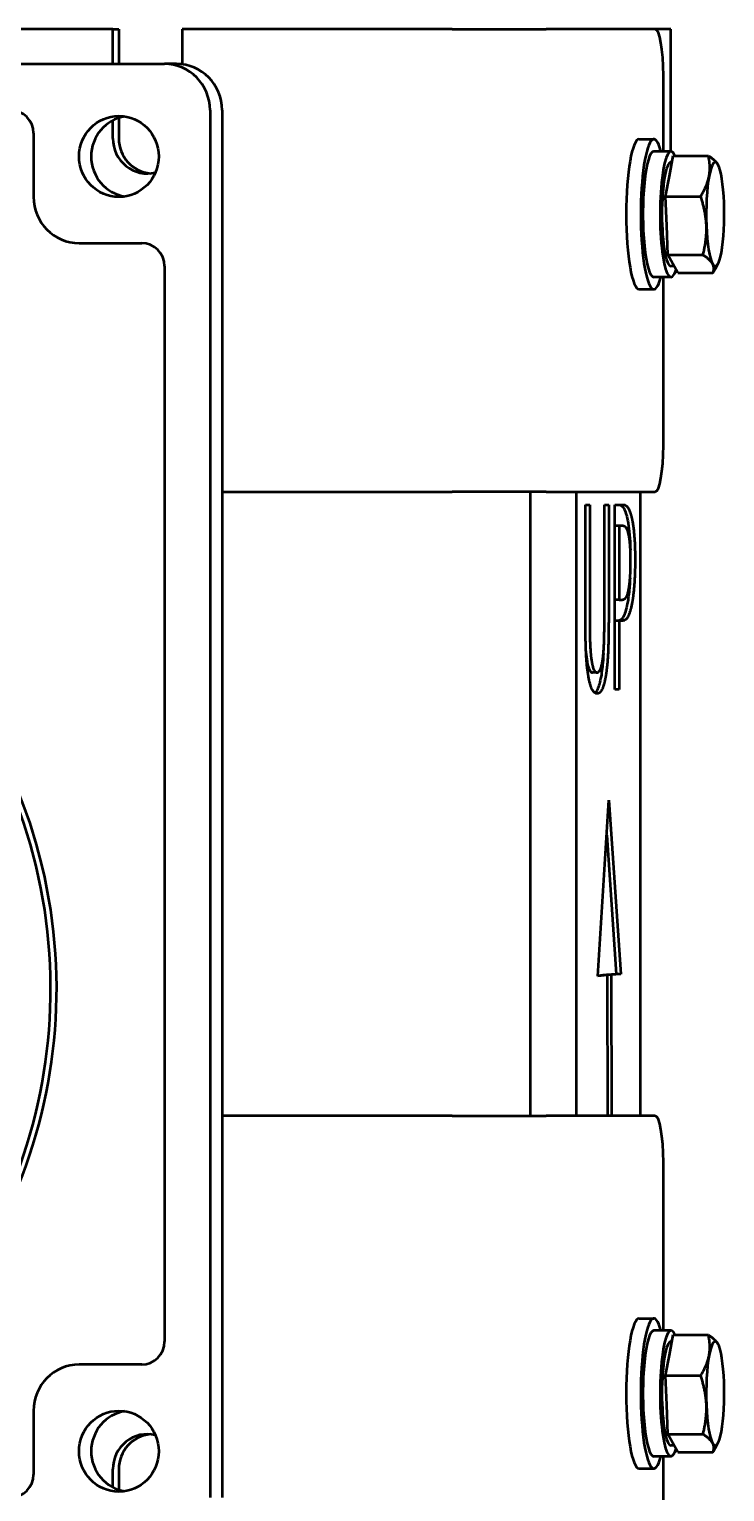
# Model space of a CAD drawing. Header units: inches. Extents: x 15 to 402, y 6 to 258.
# Drawn here: x 311.33 to 315.09, y 105.71 to 113.62 of the extents above; entities that cross this region are included whole.
import ezdxf

# ---------------------------------------------------------------- set-up
doc = ezdxf.new("R2010")
doc.units = ezdxf.units.IN
doc.header["$LTSCALE"] = 12
doc.header["$MEASUREMENT"] = 0
doc.layers.add('Visible (ANSI)', color=7, linetype='Continuous', lineweight=50)

msp = doc.modelspace()

# ---------------------------------------------------------------- linework, layer by layer
at = {"layer": 'Visible (ANSI)'}
for p, q in [((311.78542, 113.61576), (299.17988, 113.61576)), ((311.78542, 113.42826), (311.78542, 113.61576)), ((311.78542, 113.61576), (311.81798, 113.61576)), ((311.81798, 113.61576), (311.81798, 113.42826)), ((312.15965, 113.61576), (312.15965, 113.42644)), ((313.62047, 113.61576), (312.15965, 113.61576)), ((313.62047, 113.61576), (314.12729, 113.61576)), ((314.71802, 113.61576), (314.12729, 113.61576)), ((314.80196, 113.61576), (314.71802, 113.61576)), ((314.80196, 112.95576), (314.80196, 113.61576)), ((298.76994, 113.42826), (312.06484, 113.42826)), ((312.12996, 113.42826), (312.06484, 113.42826)), ((314.76143, 112.95576), (314.76143, 113.36576)), ((312.31104, 113.17826), (312.31104, 105.67826)), ((312.37616, 113.17826), (312.37616, 105.67826)), ((311.78542, 113.02576), (311.78542, 113.12289)), ((311.81798, 113.13657), (311.81798, 113.02576)), ((311.35701, 113.05323), (311.35701, 112.70951)), ((314.63119, 113.02176), (314.70998, 113.02176)), ((314.80255, 112.95576), (314.70998, 112.95576)), ((314.79407, 112.82223), (314.81477, 112.93228)), ((314.81477, 112.93228), (315.00475, 112.93228)), ((314.80809, 112.89676), (314.80255, 112.89676)), ((315.05676, 112.88334), (315.05676, 112.88335)), ((314.77337, 112.71219), (314.79407, 112.82223)), ((314.77957, 112.55393), (314.77337, 112.71219)), ((314.77337, 112.71219), (314.96335, 112.71219)), ((314.78577, 112.39567), (314.77957, 112.55393)), ((311.60321, 112.45951), (311.94171, 112.45951)), ((314.78577, 112.39567), (314.97574, 112.39567)), ((314.81267, 112.34746), (314.78577, 112.39567)), ((312.06481, 112.33451), (312.06481, 106.52201)), ((314.80255, 112.27576), (314.70998, 112.27576)), ((314.76143, 111.36576), (314.76143, 112.27576)), ((314.81975, 112.33476), (314.80255, 112.33476)), ((314.83957, 112.29925), (314.81267, 112.34746)), ((314.83957, 112.29925), (315.02954, 112.29925)), ((315.05676, 112.34819), (315.04188, 112.3207)), ((314.63119, 112.20976), (314.70998, 112.20976)), ((312.37616, 111.11576), (313.62047, 111.11576)), ((314.12729, 111.11576), (313.62047, 111.11576)), ((314.0438, 107.74076), (314.0438, 111.11576)), ((314.12729, 111.11576), (314.71802, 111.11576)), ((314.29, 111.11576), (314.29, 107.74076)), ((314.6373, 107.74076), (314.6373, 111.11576)), ((314.34021, 110.42161), (314.34021, 111.04559)), ((314.34021, 111.04559), (314.36329, 111.04559)), ((314.36329, 111.04559), (314.36329, 110.42161)), ((314.44279, 110.41837), (314.44279, 111.04559)), ((314.44279, 111.04559), (314.46587, 111.04559)), ((314.46587, 111.04559), (314.46587, 110.42161)), ((314.49894, 110.04559), (314.49894, 111.04559)), ((314.49894, 111.04559), (314.54256, 111.04559)), ((314.52202, 110.93052), (314.49894, 110.93052)), ((314.52202, 110.93052), (314.52202, 110.53182)), ((314.54116, 110.93052), (314.52202, 110.93052)), ((314.52202, 110.53182), (314.49894, 110.53182)), ((314.52202, 110.53182), (314.53778, 110.53182)), ((314.52202, 110.41837), (314.49894, 110.41837)), ((314.54158, 110.41837), (314.52202, 110.41837)), ((314.52202, 110.41837), (314.52202, 110.04559)), ((314.40297, 110.13798), (314.37835, 110.13798)), ((314.52202, 110.04559), (314.49894, 110.04559)), ((314.40818, 108.49622), (314.46727, 109.44842)), ((314.46727, 109.44842), (314.53143, 108.5075)), ((314.45554, 109.25939), (314.50681, 108.5075)), ((314.45961, 108.50172), (314.40818, 108.49622)), ((314.43499, 108.50172), (314.40835, 108.49887)), ((314.45961, 108.50172), (314.43499, 108.50172)), ((314.50681, 108.5075), (314.45467, 108.5033)), ((314.45467, 108.5033), (314.45467, 108.50172)), ((314.47929, 108.5033), (314.45467, 108.5033)), ((314.46138, 107.74076), (314.45961, 108.50172)), ((314.53143, 108.5075), (314.47929, 108.5033)), ((314.47929, 108.5033), (314.48129, 107.74076)), ((314.53143, 108.5075), (314.50681, 108.5075)), ((313.62047, 107.74076), (312.37616, 107.74076)), ((313.62047, 107.74076), (314.12729, 107.74076)), ((314.71802, 107.74076), (314.12729, 107.74076)), ((314.76143, 106.58076), (314.76143, 107.49076)), ((314.63119, 106.64676), (314.70998, 106.64676)), ((314.80255, 106.58076), (314.70998, 106.58076)), ((314.79407, 106.44723), (314.81477, 106.55728)), ((314.80809, 106.52176), (314.80255, 106.52176)), ((314.81477, 106.55728), (315.00475, 106.55728)), ((315.05676, 106.50834), (315.05676, 106.50835)), ((314.77337, 106.33719), (314.79407, 106.44723)), ((311.94171, 106.39701), (311.60321, 106.39701)), ((314.77957, 106.17893), (314.77337, 106.33719)), ((314.77337, 106.33719), (314.96335, 106.33719)), ((311.35701, 106.14701), (311.35701, 105.8033)), ((314.78577, 106.02067), (314.77957, 106.17893)), ((314.78577, 106.02067), (314.97574, 106.02067)), ((314.81267, 105.97246), (314.78577, 106.02067)), ((314.81975, 105.95976), (314.80255, 105.95976)), ((314.83957, 105.92425), (314.81267, 105.97246)), ((315.05676, 105.97319), (315.04188, 105.9457)), ((314.80255, 105.90076), (314.70998, 105.90076)), ((314.76143, 105.49076), (314.76143, 105.90076)), ((314.83957, 105.92425), (315.02954, 105.92425)), ((311.78542, 105.73363), (311.78542, 105.83076)), ((311.81798, 105.83076), (311.81798, 105.71996)), ((314.63119, 105.83476), (314.70998, 105.83476))]:
    msp.add_line(p, q, dxfattribs=at)
for centre, major_axis, ratio, start_param, end_param in [((314.71802, 113.36576), (0, 0.25), 0.1736482, 4.712389, 6.2831853), ((312.06484, 113.17826), (0, 0.25), 0.9848078, 4.712389, 6.2831853), ((312.12996, 113.17826), (0, 0.25), 0.9848078, 4.712389, 6.2831853), ((311.23391, 113.05323), (0, 0.125), 0.9848078, 4.712389, 6.2831853), ((311.88376, 112.92826), (0, 0.21875), 0.9848078, 0.1517188, 2.9898739), ((314.70998, 112.61576), (0, -0.406), 0.1736482, 2.5633756, 6.8614023), ((311.97253, 113.02576), (0, -0.19), 0.9848078, 4.712389, 6.5186498), ((312.00509, 113.02576), (0, -0.19), 0.9848078, 4.712389, 6.1960717), ((314.63119, 112.61576), (0, -0.406), 0.1736482, 3.1415927, 6.2831853), ((314.80255, 112.61576), (0, -0.34), 0.1736482, 2.7677579, 6.773307), ((314.70998, 112.61576), (0, 0.34), 0.1736482, 0, 3.1415927), ((315.04186, 112.61576), (0, 0.281), 0.1736482, 5.9814541, 7.0286516), ((314.80255, 112.61576), (0, -0.281), 0.1736482, 3.1415927, 6.2831853), ((315.04186, 112.61576), (0, 0.281), 0.1736482, 4.9342565, 5.9814541), ((315.04186, 112.61576), (0, -0.281), 0.1736482, 3.887059, 4.9342565), ((311.60321, 112.70951), (0, -0.25), 0.9848078, 4.712389, 6.2831853), ((315.04186, 112.61576), (0, 0.281), 0.1736482, 3.887059, 4.9342565), ((315.04186, 112.61576), (0, -0.281), 0.1736482, 4.9342565, 5.9814541), ((311.94171, 112.33451), (0, 0.125), 0.9848078, 4.712389, 6.2831853), ((315.04186, 112.61576), (0, -0.281), 0.1736482, 5.9814541, 7.0286516), ((314.71802, 111.36576), (0, -0.25), 0.1736482, 0, 1.5707963), ((308.67953, 108.42823), (0, 2.8125), 0.9848078, 3.6175293, 8.9488413), ((308.71209, 108.42823), (0, 2.8125), 0.9848078, 3.6175293, 6.2831853), ((314.71802, 107.49076), (0, 0.25), 0.1736482, 4.712389, 6.2831853), ((314.70998, 106.24076), (0, -0.406), 0.1736482, 2.5633756, 6.8614023), ((314.63119, 106.24076), (0, -0.406), 0.1736482, 3.1415927, 6.2831853), ((314.70998, 106.24076), (0, 0.34), 0.1736482, 0, 3.1415927), ((314.80255, 106.24076), (0, -0.34), 0.1736482, 2.7677579, 6.773307), ((311.94171, 106.52201), (0, -0.125), 0.9848078, 0, 1.5707963), ((314.80255, 106.24076), (0, -0.281), 0.1736482, 3.1415927, 6.2831853), ((315.04186, 106.24076), (0, 0.281), 0.1736482, 5.9814541, 7.0286516), ((315.04186, 106.24076), (0, 0.281), 0.1736482, 4.9342565, 5.9814541), ((315.04186, 106.24076), (0, -0.281), 0.1736482, 3.887059, 4.9342565), ((311.60321, 106.14701), (0, 0.25), 0.9848078, 0, 1.5707963), ((315.04186, 106.24076), (0, 0.281), 0.1736482, 3.887059, 4.9342565), ((311.88376, 105.92826), (0, 0.21875), 0.9848078, 0.1517188, 2.9898739), ((315.04186, 106.24076), (0, -0.281), 0.1736482, 4.9342565, 5.9814541), ((311.97253, 105.83076), (0, 0.19), 0.9848078, 6.0477208, 7.8539816), ((315.04186, 106.24076), (0, -0.281), 0.1736482, 5.9814541, 7.0286516), ((312.00509, 105.83076), (0, 0.19), 0.9848078, 0.0871136, 1.5707963), ((311.23391, 105.8033), (0, -0.125), 0.9848078, 0, 1.5707963)]:
    msp.add_ellipse(centre, major_axis=major_axis, ratio=ratio, start_param=start_param, end_param=end_param, dxfattribs=at)
for centre in [(311.81864, 112.92826), (311.81864, 105.92826)]:
    msp.add_ellipse(centre, major_axis=(0, 0.21875), ratio=0.9848078, dxfattribs=at)
for points, weights in [([(315.00475, 112.93228), (315.04388, 112.90644), (315.05636, 112.88407)], [1, 1.0379548493, 1]), ([(315.00876, 112.82223), (315.01837, 112.87331), (315.00475, 112.93228)], [1, 1.0379548493, 1]), ([(314.96335, 112.71219), (314.99916, 112.77116), (315.00876, 112.82223)], [1, 1.0379548493, 1]), ([(314.99426, 112.55393), (314.99138, 112.62738), (314.96335, 112.71219)], [1, 1.0379548493, 1]), ([(314.97574, 112.39567), (314.99714, 112.48048), (314.99426, 112.55393)], [1, 1.0379548493, 1]), ([(315.02736, 112.34746), (315.01488, 112.36983), (314.97574, 112.39567)], [1, 1.0379548493, 1]), ([(315.02954, 112.29925), (315.03984, 112.32508), (315.02736, 112.34746)], [1, 1.0379548493, 1]), ([(315.04188, 112.3207), (315.03621, 112.31022), (315.02954, 112.29925)], [1.01122759825, 1.00685011058, 1]), ([(315.00475, 106.55728), (315.04388, 106.53144), (315.05636, 106.50907)], [1, 1.0379548493, 1]), ([(315.00876, 106.44723), (315.01837, 106.49831), (315.00475, 106.55728)], [1, 1.0379548493, 1]), ([(314.96335, 106.33719), (314.99916, 106.39616), (315.00876, 106.44723)], [1, 1.0379548493, 1]), ([(314.99426, 106.17893), (314.99138, 106.25238), (314.96335, 106.33719)], [1, 1.0379548493, 1]), ([(314.97574, 106.02067), (314.99714, 106.10548), (314.99426, 106.17893)], [1, 1.0379548493, 1]), ([(315.02736, 105.97246), (315.01488, 105.99483), (314.97574, 106.02067)], [1, 1.0379548493, 1]), ([(315.02954, 105.92425), (315.03984, 105.95008), (315.02736, 105.97246)], [1, 1.0379548493, 1]), ([(315.04188, 105.9457), (315.03621, 105.93522), (315.02954, 105.92425)], [1.01122759825, 1.00685011058, 1])]:
    msp.add_rational_spline(points, weights, degree=2, dxfattribs=at)
for points, knots in [([(314.51794, 111.04559), (314.52495, 111.04559), (314.53564, 111.04336), (314.55169, 111.02043), (314.55785, 111.00539), (314.5634, 110.9832)], [-0.72550663, -0.72550663, -0.72550663, -0.72550663, -0.2963665, -0.2963665, 0, 0, 0, 0]), ([(314.5634, 110.9832), (314.5672, 110.96827), (314.57059, 110.95068), (314.57583, 110.91385), (314.57853, 110.89129), (314.58192, 110.84237), (314.58283, 110.82165), (314.58338, 110.80057)], [-0.84447707, -0.84447707, -0.84447707, -0.84447707, -0.54452972, -0.54452972, -0.30582376, -0.30582376, -0.1435554, -0.1435554, -0.1435554, -0.1435554]), ([(314.58175, 110.64907), (314.58086, 110.63154), (314.57987, 110.61762), (314.5766, 110.57556), (314.57325, 110.54672), (314.56888, 110.52209)], [-0.35117833, -0.35117833, -0.35117833, -0.35117833, -0.26809788, -0.26809788, 0, 0, 0, 0]), ([(314.56888, 110.52209), (314.56589, 110.50514), (314.56263, 110.49017), (314.55549, 110.46409), (314.55169, 110.45332), (314.54334, 110.43527), (314.53414, 110.41837), (314.51696, 110.41837)], [-2.1219904, -2.1219904, -2.1219904, -2.1219904, -1.4428428, -1.4428428, -0.7540996, -0.7540996, 0, 0, 0, 0]), ([(314.34612, 110.21982), (314.34775, 110.20566), (314.3497, 110.19318), (314.35482, 110.16926), (314.35765, 110.16124), (314.36555, 110.14255), (314.37208, 110.13798), (314.37835, 110.13798)], [-0.4545312, -0.4545312, -0.4545312, -0.4545312, -0.37440362, -0.37440362, -0.27515015, -0.27515015, 0, 0, 0, 0]), ([(314.43755, 110.24186), (314.43664, 110.22363), (314.43576, 110.2113), (314.43271, 110.17098), (314.42919, 110.14188), (314.42465, 110.11691)], [-0.33526958, -0.33526958, -0.33526958, -0.33526958, -0.2755782, -0.2755782, 0, 0, 0, 0]), ([(314.42465, 110.11691), (314.42191, 110.10142), (314.41892, 110.08773), (314.41242, 110.06423), (314.40898, 110.05469), (314.40239, 110.04106), (314.39778, 110.03316), (314.39091, 110.02849)], [-1.6218142, -1.6218142, -1.6218142, -1.6218142, -1.1229526, -1.1229526, -0.6236798, -0.6236798, -0.2126369, -0.2126369, -0.2126369, -0.2126369])]:
    msp.add_open_spline(points, degree=3, knots=knots, dxfattribs=at)
for points, degree in [([(314.54256, 111.04559), (314.55804, 111.04559), (314.57971, 111.01642), (314.58802, 110.9832)], 2), ([(314.57211, 110.89243), (314.56663, 110.9135), (314.55199, 110.93052), (314.54116, 110.93052)], 2), ([(314.58802, 110.9832), (314.59773, 110.94511), (314.6087, 110.8276), (314.6087, 110.74414)], 2), ([(314.58464, 110.74008), (314.58464, 110.79195), (314.57845, 110.86812), (314.57211, 110.89243)], 2), ([(314.57479, 110.59179), (314.57999, 110.62177), (314.58464, 110.69227), (314.58464, 110.74008)], 2), ([(314.6087, 110.74414), (314.6087, 110.67931), (314.60068, 110.56261), (314.5935, 110.52209)], 2), ([(314.53778, 110.53182), (314.55185, 110.53182), (314.56916, 110.55775), (314.57479, 110.59179)], 2), ([(314.5935, 110.52209), (314.5845, 110.47104), (314.56015, 110.41837), (314.54158, 110.41837)], 2), ([(314.35681, 110.11691), (314.34767, 110.16877), (314.34021, 110.31464), (314.34021, 110.42161)], 2), ([(314.36329, 110.42161), (314.36329, 110.35192), (314.36638, 110.25791), (314.37074, 110.21982)], 2), ([(314.43533, 110.21982), (314.4397, 110.25791), (314.44279, 110.3511), (314.44279, 110.41837)], 2), ([(314.46587, 110.42161), (314.46587, 110.31707), (314.45855, 110.16796), (314.44927, 110.11691)], 2), ([(314.34397, 110.24111), (314.34461, 110.23384), (314.34533, 110.22674), (314.34612, 110.21982)], 3), ([(314.37074, 110.21982), (314.37539, 110.17931), (314.39143, 110.13798), (314.40297, 110.13798)], 2), ([(314.40297, 110.13798), (314.4138, 110.13798), (314.43069, 110.17931), (314.43533, 110.21982)], 2), ([(314.40297, 110.02452), (314.38763, 110.02452), (314.36483, 110.07072), (314.35681, 110.11691)], 2), ([(314.44927, 110.11691), (314.44096, 110.06991), (314.41901, 110.02452), (314.40297, 110.02452)], 2)]:
    msp.add_open_spline(points, degree=degree, dxfattribs=at)

doc.saveas('drawing.dxf')
